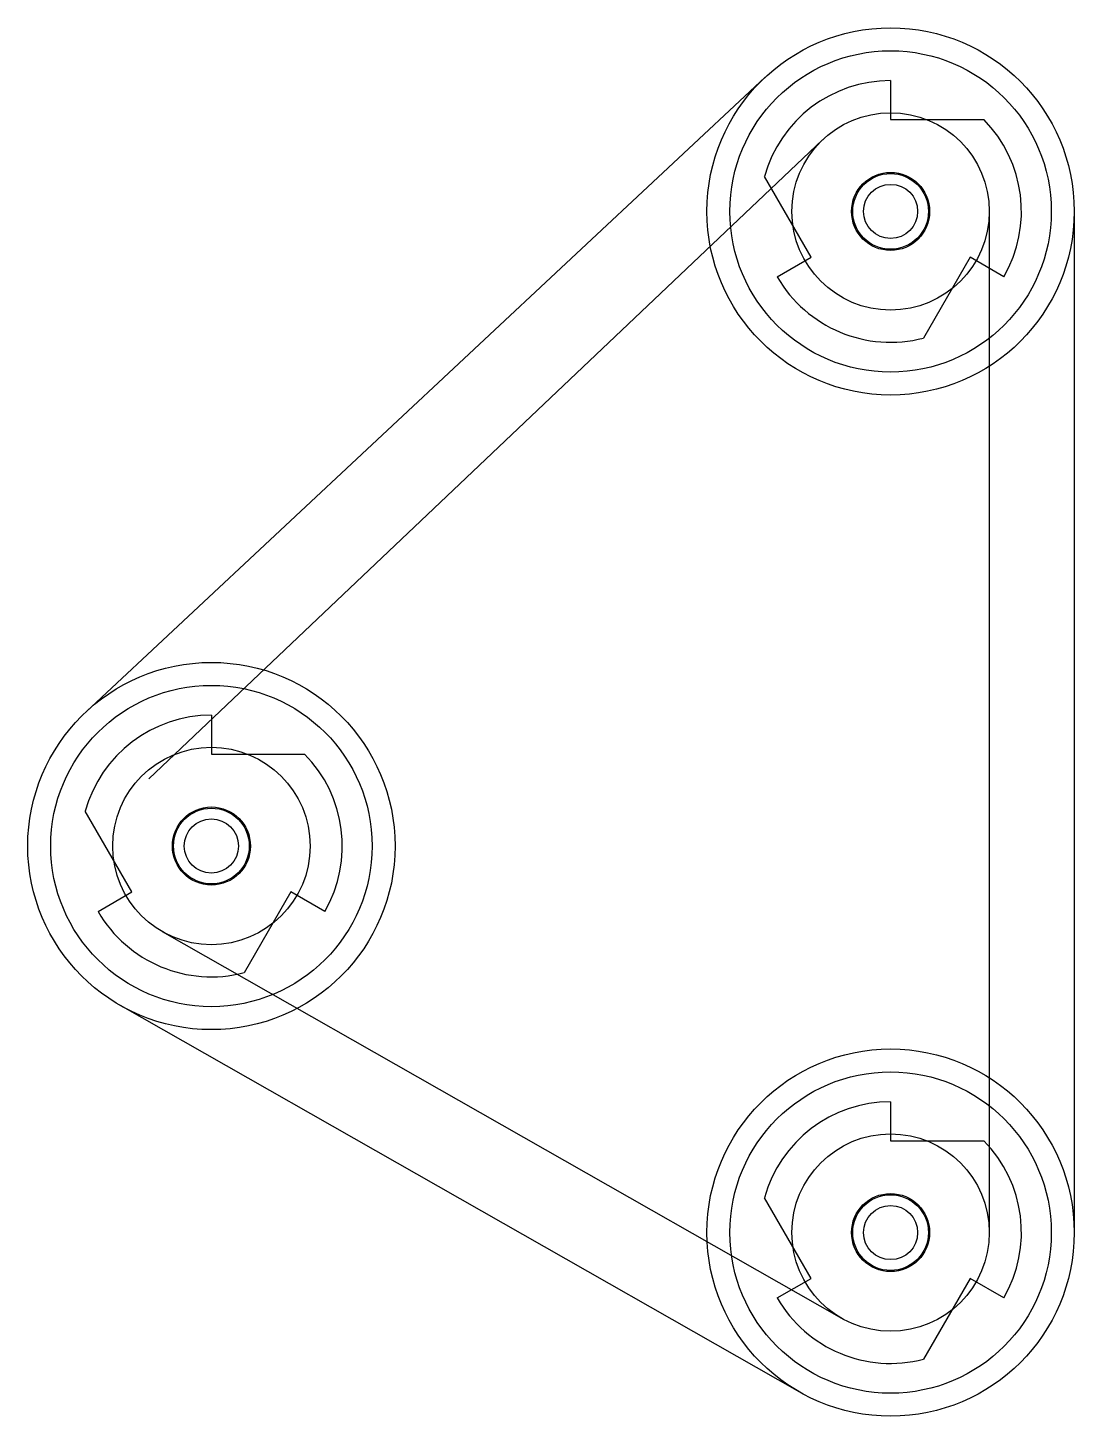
# Model space of a CAD drawing. Extents: x 15.6 to 17.88, y 15.92 to 18.95.
import ezdxf

# ---------------------------------------------------------------- set-up
doc = ezdxf.new("R2010")
doc.units = 0
doc.header["$LTSCALE"] = 5
doc.header["$MEASUREMENT"] = 0
for name, color, linetype in [('Z0_BOTCOMP', 4, 'Continuous'), ('Z0_CUT500', 4, 'Continuous'), ('Z0_RUBBER', 4, 'Continuous'), ('Z0_TOPCOMP', 6, 'Continuous')]:
    doc.layers.add(name, color=color, linetype=linetype)

msp = doc.modelspace()

# ---------------------------------------------------------------- linework, layer by layer
at = {"layer": 'Z0_BOTCOMP', "color": 4, "linetype": 'Continuous', "lineweight": 25}
for p, q in [((17.475, 18.8324), (17.475, 18.7474)), ((17.475, 18.7474), (17.678, 18.7474)), ((17.3018, 18.4474), (17.2003, 18.6233)), ((17.2282, 18.4049), (17.3018, 18.4474)), ((17.6482, 18.4474), (17.5467, 18.2716)), ((17.7218, 18.4049), (17.6482, 18.4474)), ((15.9958, 17.4501), (15.9958, 17.3651)), ((15.9958, 17.3651), (16.1989, 17.3651)), ((15.8226, 17.0651), (15.7211, 17.2409)), ((15.749, 17.0226), (15.8226, 17.0651)), ((16.1691, 17.0651), (16.0675, 16.8892)), ((16.2427, 17.0226), (16.1691, 17.0651)), ((17.475, 16.6081), (17.475, 16.5231)), ((17.475, 16.5231), (17.678, 16.5231)), ((17.3018, 16.2231), (17.2003, 16.3989)), ((17.2282, 16.1806), (17.3018, 16.2231)), ((17.6482, 16.2231), (17.5467, 16.0472)), ((17.7218, 16.1806), (17.6482, 16.2231))]:
    msp.add_line(p, q, dxfattribs=at)
for centre, radius in [((17.475, 18.5474), 0.085), ((17.475, 18.5474), 0.059), ((15.9958, 17.1651), 0.085), ((15.9958, 17.1651), 0.059), ((17.475, 16.3231), 0.085), ((17.475, 16.3231), 0.059)]:
    msp.add_circle(centre, radius, dxfattribs=at)
for centre, start, end in [((17.475, 18.5474), 90, 164.5679), ((17.475, 18.5474), -30, 44.5679), ((17.475, 18.5474), -150, -75.4321), ((15.9958, 17.1651), 90, 164.5679), ((15.9958, 17.1651), -30, 44.5679), ((15.9958, 17.1651), -150, -75.4321), ((17.475, 16.3231), 90, 164.5679), ((17.475, 16.3231), -30, 44.5679), ((17.475, 16.3231), -150, -75.4321)]:
    msp.add_arc(centre, 0.285, start, end, dxfattribs=at)
at = {"layer": 'Z0_CUT500', "color": 5, "linetype": 'Continuous', "lineweight": 25}
for centre in [(17.475, 18.5474), (15.9958, 17.1651), (17.475, 16.3231)]:
    msp.add_circle(centre, 0.0825, dxfattribs=at)
at = {"layer": 'Z0_RUBBER', "color": 2, "linetype": 'Continuous', "lineweight": 25}
for p, q in [((15.7227, 17.4573), (17.2019, 18.8397)), ((15.8593, 17.3112), (17.327, 18.7034)), ((17.69, 18.5474), (17.69, 16.3231)), ((17.875, 18.5474), (17.875, 16.3231)), ((17.3686, 16.1362), (15.8895, 16.9782)), ((17.2771, 15.9754), (15.798, 16.8175))]:
    msp.add_line(p, q, dxfattribs=at)
for centre, radius in [((17.475, 18.5474), 0.4), ((17.475, 18.5474), 0.215), ((15.9958, 17.1651), 0.4), ((15.9958, 17.1651), 0.215), ((17.475, 16.3231), 0.4), ((17.475, 16.3231), 0.215)]:
    msp.add_circle(centre, radius, dxfattribs=at)
at = {"layer": 'Z0_TOPCOMP', "color": 6, "linetype": 'Continuous', "lineweight": 25}
for centre in [(17.475, 18.5474), (15.9958, 17.1651), (17.475, 16.3231)]:
    msp.add_circle(centre, 0.35, dxfattribs=at)

doc.saveas('drawing.dxf')
